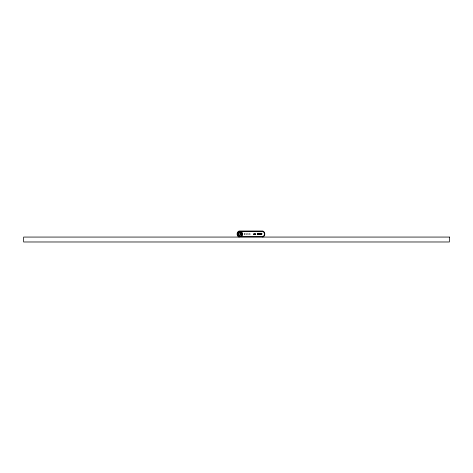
<?xml version="1.0" encoding="UTF-8"?>
<svg xmlns="http://www.w3.org/2000/svg" width="473" height="473" viewBox="0 0 473 473"><rect width="100%" height="100%" fill="white"/><g stroke="black" fill="none" stroke-linecap="round" stroke-linejoin="round"><path stroke-width="0.71" d="M239.846 233.703L240.124 234.632M241.242 234.218L240.308 234.703M241.325 234.241C239.427 236.364 239.427 231.723 241.325 233.845M242.389 235.016L242.608 234.549M238.971 232.669C237.547 233.839 238.794 236.139 240.509 235.992M257.543 234.265L257.543 233.899L257.543 234.265L261.634 234.265L261.634 233.899L257.543 233.899M257.637 233.987L261.634 233.899M238.753 231.646C236.807 232.787 237.15 235.879 239.196 236.713L262.716 236.713C265.01 235.796 264.998 232.302 262.716 231.374L238.741 231.634M241.632 235.791C244.553 234.271 241.011 230.452 238.912 232.615C236.766 234.502 240.343 237.422 242.046 235.418M262.828 237.068C265.483 236.074 265.483 232.012 262.828 231.019L239.078 231.019C236.423 232.012 236.423 236.074 239.078 237.068M239.421 232.355L241.07 232.16L242.389 233.071M240.124 233.455L240.887 233.455M241.047 233.561L241.242 233.869M240.503 234.046L241.532 234.064L240.515 234.029M244.287 233.969L244.677 234.064L244.287 233.969M245.925 233.969L246.321 234.064L245.925 233.969M247.763 233.969L248.159 234.064L247.763 233.969M249.608 233.969L250.004 234.064L249.608 233.969M253.906 233.727L253.699 234.46L255.745 234.46L255.544 233.727L253.906 233.727M261.835 233.325L257.33 233.325L257.33 234.425L261.835 234.425L261.835 233.325M255.556 234.17L253.918 234.354L255.556 234.17M449.35 237.068L23.65 237.068L23.65 241.981L449.35 241.981L449.35 237.068"/></g></svg>
